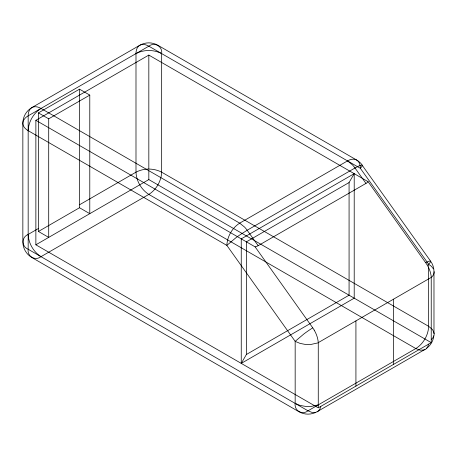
<?xml version="1.0" encoding="UTF-8"?>
<svg xmlns="http://www.w3.org/2000/svg" width="457" height="457" viewBox="0 0 457 457"><rect width="100%" height="100%" fill="white"/><g stroke="black" fill="none" stroke-linecap="round" stroke-linejoin="round"><path stroke-width="0.69" d="M424.239 349.942L420.126 350.222L415.824 348.56L148.828 194.408C141.333 189.689 136.335 181.029 135.992 172.175L135.992 53.6C135.969 50.499 136.906 46.957 139.751 45.289A18.154 18.154 0 0 1 157.905 45.289L356.597 160.001C359.442 161.669 360.379 165.217 360.356 168.313L428.66 264.277L431.448 266.317L433.396 268.87M318.266 342.63L431.231 277.41L431.231 342.63L318.266 407.85L318.266 342.83L311.171 344.395A31.739 31.739 0 0 1 304.693 344.31L300.106 343.407L295.165 341.35L226.855 245.386L28.168 130.673C28.505 121.819 33.51 113.159 41.004 108.44L148.828 46.186C154.472 41.621 162.795 46.431 161.664 53.6L161.664 172.175C161.327 181.029 156.323 189.689 148.828 194.408L41.004 256.663C35.36 261.227 27.037 256.423 28.168 249.254L28.168 115.85C28.145 112.753 29.082 109.212 31.927 107.544L139.751 45.289M320.837 406.364L319.969 408.906L318.478 410.917A6.215 6.215 0 0 1 317.158 411.86M428.66 344.115L427.792 346.657L426.301 348.668A6.215 6.215 0 0 1 424.987 349.611M241.25 363.384L246.386 354.489L349.074 295.199L349.074 182.549L354.209 173.66L354.209 298.164L241.25 363.384L241.25 238.874L354.209 173.66M431.231 277.616L432.996 275.594L433.99 273.292A6.215 6.215 0 0 0 434.15 271.687M431.231 339.665L432.996 337.643L433.99 335.347A6.204 6.204 0 0 0 434.11 333.193L432.539 329.577L428.66 326.327L161.664 172.175C153.832 168.045 143.829 168.045 135.992 172.175L79.512 204.787M314.227 330.108L312.759 327.846L309.069 330.257A135.198 135.198 0 0 0 303.865 333.976L295.165 341.35L295.165 403.4C294.022 410.58 302.357 415.39 308.001 410.814L415.824 348.56C423.319 343.841 428.323 335.181 428.66 326.327L428.66 267.659M38.434 228.5L28.168 234.43C21.382 237.029 21.382 246.654 28.168 249.254L308.001 410.814L311.92 412.397L315.753 412.408M40.759 108.583L28.168 115.85C25.449 117.249 22.821 120.265 22.85 123.23L22.85 241.839A18.154 18.154 0 0 0 31.927 257.559L298.924 411.711A18.154 18.154 0 0 0 317.072 411.711L424.901 349.456M89.783 95.102L48.705 118.814L48.705 237.394L38.434 231.465L38.434 112.885L79.512 89.172L89.783 95.102L89.783 213.676L79.512 207.746L79.512 89.172M317.746 407.547L35.869 244.803L35.869 120.3L148.828 55.08L368.096 181.675L427.198 264.883M38.434 231.465L79.512 207.746M35.869 244.803L148.828 179.59L430.705 342.327M361.967 164.731A18.154 18.154 0 0 0 356.597 160.001C353.729 158.373 350.188 159.333 347.52 160.898L239.691 223.153C232.196 227.872 227.198 236.537 226.855 245.386L235.903 237.749A135.632 135.632 0 0 1 240.439 234.515L247.168 230.248L354.998 167.993L359.368 165.731L362.024 165.034L430.614 261.158L430.294 262.329L428.66 264.277L428.66 266.208M349.074 182.549L246.386 241.839L246.386 354.489M135.992 53.6C143.829 49.465 153.832 49.465 161.664 53.6M425.718 262.632L429.032 261.181L430.614 261.158M140.031 45.134C142.87 43.718 146.234 44.672 148.828 46.186L360.356 168.313L361.99 166.365L362.31 165.194M318.266 404.885L310.977 406.462A31.813 31.813 0 0 1 306.081 406.49L299.958 405.41L295.165 403.4M38.434 112.885L48.705 118.814M35.869 120.3L255.137 246.889L312.759 327.846M347.52 160.898L352.393 164.823A29.002 29.002 0 0 1 354.992 167.993M28.168 130.673C25.466 129.137 22.856 126.543 22.85 123.23A18.154 18.154 0 0 1 31.927 107.544C34.795 105.915 38.331 106.875 41.004 108.44L239.691 223.153L244.564 227.078A29.002 29.002 0 0 1 247.168 230.248L258.148 245.666L365.971 183.411L354.998 167.993M41.004 256.663C33.51 251.944 28.505 243.278 28.168 234.43M433.979 333.736L433.979 271.687A18.154 18.154 0 0 0 431.02 261.752M393.574 299.152L393.574 364.372M355.923 320.894L355.923 386.108M148.828 55.08L148.828 169.107M148.828 170.695L148.828 179.59M368.108 181.686A7.883 7.883 0 0 1 365.966 183.4M258.154 245.683A13.104 13.104 0 0 1 255.132 246.877M433.859 335.838A18.154 18.154 0 0 1 426.661 348.303M427.141 264.917A28.608 28.608 0 0 1 431.322 277.61M314.205 330.12A29.414 29.414 0 0 1 318.323 342.83"/></g></svg>
